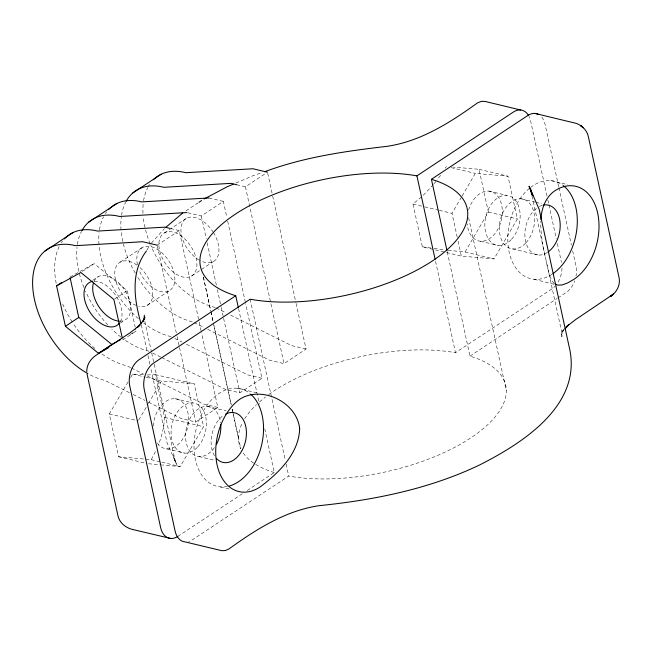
<?xml version="1.0" encoding="UTF-8"?>
<svg xmlns="http://www.w3.org/2000/svg" width="652" height="652" viewBox="0 0 652 652"><rect width="100%" height="100%" fill="white"/><g stroke="black" fill="none" stroke-linecap="round" stroke-linejoin="round"><path stroke-width="0.49" stroke-dasharray="3.26 2.44" d="M147.279 374.973L155.217 374.574L164.54 417.402L163.57 427.451L160.987 438.022L158.232 445.234M564.738 327.997L561.323 334.941L562.35 330.45L561.877 336.872L561.396 330.613L532.04 196.024M128.069 381.901L109.3 413.93L118.591 456.75L151.24 459.684L155.918 450.646M146.953 250.05L150.09 244.59M563.874 329.48L562.586 331.713L563.874 330.254M457.223 237.222L451.991 213.351L461.616 196.855M462.121 195.983L475.292 173.399L507.965 176.203L517.338 218.966L494.037 258.917L461.363 256.114L434.061 249.602M448.12 250.246L465.047 252.014L488.397 212.063L479.024 169.3L453.327 167.099M130.604 377.573L132.633 374.109L145.404 374.892M138.746 419.969L147.89 404.362M148.403 403.498L161.606 380.955L194.255 383.881L203.546 426.701L180.18 466.587L162.372 464.982M440.54 175.388L437.019 180.058M445.34 168.118L446.408 166.505M433.327 184.638L422.561 196.024M433.939 183.88L436.4 180.824M151.386 243.106L164.483 228.493M433.091 249.374L422.366 246.815L412.952 204.043L421.82 196.643M82.511 271.371L94.198 263.636L127.254 290.686L135.208 327.165M186.007 210.849L198.29 202.715M92.747 280.327L98.281 276.668M120.343 262.071L142.397 247.475M164.459 232.878L186.521 218.281M157.197 245.193L179.251 230.596L198.966 321.004M187.809 212.78L201.313 215.999L223.367 201.403L226.839 217.303M236.749 184.736L245.429 186.806L265.788 173.334M114.728 298.966L127.254 290.686M120.392 323.09L125.143 319.945M147.197 305.356L169.259 290.759M191.313 276.163A25.485 15.346 56.5 0 0 182.837 237.263A25.485 15.346 56.5 0 0 159.512 250.14A25.485 15.346 56.5 0 0 191.313 276.163L200.653 269.985M201.501 269.423L213.375 261.566M122.706 339.945L136.064 331.11L135.42 328.152M148.558 402.219L181.28 418.576L195.747 422.023L217.809 407.427L201.566 332.919M161.778 357.581L225.396 389.383L239.871 392.838L261.925 378.241L245.682 303.734M207.711 329.301L269.512 360.189L283.987 363.645L306.041 349.048L296.081 303.351M177.833 536.4L242.992 493.287M247.222 490.491L274.296 472.57L264.769 428.861M268.803 394.533A136.472 58.965 -12.3 0 1 455.479 352.691L551.942 288.869A20.065 13.472 -76.6 0 0 555.268 285.975M447.239 251.811L469.986 356.122A136.472 58.965 -12.3 0 1 470.777 437.883A136.472 58.965 -12.3 0 1 288.73 476.05L192.307 539.848A20.065 13.472 -76.6 0 1 188.713 541.535M469.986 356.122L557.11 298.477M557.957 297.915L566.417 292.316A20.065 13.472 -76.6 0 0 574.73 280.89M69.96 277.018L94.198 263.636M130.009 334.452L136.064 331.11M235.967 183.025L253.212 175.641L261.697 172.739M148.517 463.743L161.378 464.9M434.077 248.477L445.275 249.92M422.366 246.815L431.143 248.062M237.124 388.233L256.888 392.789M132.633 374.109L145.184 377.076M146.154 377.304L161.606 380.955M465.047 252.014L494.037 258.917M550.899 180.628L567.672 184.63M479.024 169.3L507.965 176.203M451.217 167.654L475.292 173.399M488.91 191.093L506.743 195.347M521.209 198.803L534.982 202.087M535.968 202.324L541.869 203.726M488.397 212.063L517.338 218.966M412.952 204.043L423.694 206.602M424.664 206.839L438.331 210.099M439.309 210.327L451.991 213.351M480.426 241.224L498.25 245.478M512.725 248.925L538.299 255.03M208.901 197.955L223.367 201.403M170.571 228.526L179.251 230.596M306.041 349.048L291.574 345.601L229.773 314.704M261.925 378.241L247.458 374.786L185.649 343.897M155.217 374.574L194.255 383.881M217.809 407.427L203.342 403.979L146.985 375.813M175.135 398.706L192.968 402.96M207.434 406.408L226.13 410.866M164.54 417.402L203.546 426.701M109.3 413.93L138.24 420.833M166.651 448.829L184.483 453.083M198.95 456.539L214.687 460.288M151.24 459.684L160.889 461.983M161.851 462.211L180.18 466.587M118.591 456.75L146.561 463.425M220.417 486.905L230.286 489.261M534.192 279.3L555.659 284.631M216.138 307.891L226.138 312.887M194.076 322.487L204.076 327.483M174.744 338.445L182.014 342.08M152.69 353.042L160.865 357.133M130.628 367.638L126.993 365.821A76.463 46.047 56.5 0 1 101.899 353.938M131.533 368.087L143.35 373.995M129.471 392.683L104.931 380.418A76.463 46.047 56.5 0 1 88.713 374.118M133.106 394.501L144.923 400.401M554.29 283.612C548.682 277.442 548.096 268.616 546.05 260.865M458.095 241.199L461.363 256.114M558.666 186.651L545.072 124.328A20.065 13.472 -76.6 0 0 541.356 116.667M558.878 187.646L571.388 245.022M572.684 250.955L575.92 265.796A20.065 13.472 -76.6 0 1 576.058 275.82M546.995 196.065L530.606 120.881A20.065 13.472 -76.6 0 0 529.147 116.602M547.859 200.017L548.723 203.978M548.935 204.964L556.27 238.599M557.354 243.546L561.445 262.348M468.617 217.76L506.302 390.621M435.552 261.297L455.479 352.691M267.703 173.204L272.471 195.062M272.691 196.056L295.861 302.357M245.429 186.806L283.987 363.645M250.172 299.211L285.266 460.149M286.13 464.126L288.73 476.05M227.703 221.272L245.462 302.74M238.559 308.657L259.349 404.028M201.313 215.999L206.293 238.852M207.157 242.821L216.472 285.543M217.344 289.512L221.02 306.407M221.24 307.402L223.408 317.337M223.62 318.323L239.871 392.838M203.351 276.937L210.718 310.719M210.938 311.713L213.098 321.64M213.97 325.617L231.297 405.096M232.161 409.065L240.824 448.804A136.472 58.965 -12.3 0 1 242.674 422.251M203.367 277.124L210.726 310.906M210.946 311.892L213.114 321.827M213.326 322.822L231.305 405.283M232.169 409.252L232.609 411.241M232.821 412.235L238.453 438.062M199.178 321.99L201.346 331.925M157.409 246.187L176.904 335.593M177.124 336.587L179.284 346.522M179.504 347.516L195.747 422.023M144.809 321.395L151.492 352.064M151.712 353.05L175.649 462.863L173.13 455.544L177.165 465.756L167.018 442.643L150.84 368.453M141.345 324.924L147.173 351.632M148.037 355.593L149.976 364.492M545.072 256.334C542.651 244.859 540.614 233.229 540.744 221.46M530.557 187.434A50.171 33.676 -76.6 0 1 562.432 184.964M552.187 274.174A50.171 33.676 -76.6 0 1 509.636 254.141A50.171 33.676 -76.6 0 1 529.783 188.053M547.444 252.422A25.485 17.107 -76.6 0 1 525.577 241.191A25.485 17.107 -76.6 0 1 537.647 207.507M539.448 206.456A25.485 17.107 -76.6 0 1 542.211 205.364M227.426 486.49A50.171 33.676 -76.6 0 1 196.122 429.326A50.171 33.676 -76.6 0 1 250.132 393.71M214.5 455.797A25.485 17.107 -76.6 0 1 223.88 415.112M214.467 447.565A25.485 17.107 -76.6 0 1 187.849 447.655A25.485 17.107 -76.6 0 1 197.246 409.758A25.485 17.107 -76.6 0 1 220.604 422.83M274.296 472.57A136.472 58.965 -12.3 0 1 254.565 463.702M253.726 463.14A136.472 58.965 -12.3 0 1 241.672 450.483M244.647 418.812A136.472 58.965 -12.3 0 1 256.546 404.615M259.52 401.909A136.472 58.965 -12.3 0 1 265.535 396.97M94.393 281.183A25.485 15.346 56.5 0 1 116.121 296.065A25.485 15.346 56.5 0 1 120.375 321.607M93.961 281.566A25.485 15.346 56.5 0 1 124.817 290.303A25.485 15.346 56.5 0 1 119.422 321.175M94.98 348.502A76.463 46.047 56.5 0 1 72.682 322.773M72.152 321.949A76.463 46.047 56.5 0 1 61.924 302.218M56.194 283.294A76.463 46.047 56.5 0 1 59.495 245.934M61.337 242.797A76.463 46.047 56.5 0 1 62.494 241.167M140.074 267.622A25.485 15.346 56.5 0 1 152.772 294.517A25.485 15.346 56.5 0 1 138.664 306.171M136.227 305.405A25.485 15.346 56.5 0 1 114.793 272.34A25.485 15.346 56.5 0 1 138.721 266.456M137.45 264.736A25.485 15.346 56.5 0 1 159.153 250.612A25.485 15.346 56.5 0 1 171.394 289.138A25.485 15.346 56.5 0 1 139.349 270.694M171.109 336.628A76.463 46.047 56.5 0 1 143.684 323.025M138.338 318.649A76.463 46.047 56.5 0 1 99.071 245.47M98.99 244.5A76.463 46.047 56.5 0 1 99.096 232.707M99.463 229.854A76.463 46.047 56.5 0 1 103.611 216.741M105.453 213.603A76.463 46.047 56.5 0 1 106.61 211.973M149.055 351.224A76.463 46.047 56.5 0 1 123.179 338.779M120.856 337.027A76.463 46.047 56.5 0 1 111.826 329.121M107.849 325.038A76.463 46.047 56.5 0 1 85.469 291.118M83.978 287.622A76.463 46.047 56.5 0 1 77.034 247.304M77.409 244.451A76.463 46.047 56.5 0 1 81.549 231.338M213.416 232.495A25.485 15.346 56.5 0 1 217.507 257.075A25.485 15.346 56.5 0 1 199.919 260.482M199.096 260.026A25.485 15.346 56.5 0 1 182.405 222.731A25.485 15.346 56.5 0 1 212.902 231.696M215.225 307.434A76.463 46.047 56.5 0 1 150.881 245.584M150.156 243.832A76.463 46.047 56.5 0 1 143.277 217.263M142.984 213.375A76.463 46.047 56.5 0 1 143.318 202.552M143.587 200.661A76.463 46.047 56.5 0 1 147.727 187.548M148.167 186.741A76.463 46.047 56.5 0 1 149.569 184.418M192.258 321.819A76.463 46.047 56.5 0 1 137.808 277.336M135.29 273.139A76.463 46.047 56.5 0 1 121.125 230.881M121.044 229.903A76.463 46.047 56.5 0 1 121.264 217.149M121.525 215.258A76.463 46.047 56.5 0 1 125.673 202.144M561.991 268.07A20.065 13.472 -76.6 0 1 557.044 283.742M153.31 426.017A25.485 17.107 -76.6 0 1 177.132 399.057A25.485 17.107 -76.6 0 1 185.176 434.607A25.485 17.107 -76.6 0 1 157.091 442.732M468.617 210.017A25.485 17.107 -76.6 0 1 496.914 195.209A25.485 17.107 -76.6 0 1 492.627 236.138A25.485 17.107 -76.6 0 1 467.158 223.913M526.091 242.65A25.485 17.107 -76.6 0 0 525.504 200.042A25.485 17.107 -76.6 0 0 499.31 228.893A25.485 17.107 -76.6 0 0 526.091 242.65M511.616 239.202A25.485 17.107 -76.6 0 0 511.029 196.594A25.485 17.107 -76.6 0 0 484.843 225.445A25.485 17.107 -76.6 0 0 511.616 239.202M197.849 446.807A25.485 17.107 -76.6 0 0 197.263 404.199A25.485 17.107 -76.6 0 0 171.069 433.05A25.485 17.107 -76.6 0 0 197.849 446.807"/><path stroke-width="0.98" d="M86.789 371.705C86.545 365.079 90.506 358.991 95.877 355.381L130.424 332.544L140.033 325.112L137.156 327.589L143.619 320.295L142.764 321.778M143.994 319.724L144.328 315.136M540.94 219.618C541.38 208.721 545.447 197.442 554.616 190.93A50.171 33.676 -76.6 0 1 597.656 213.041A50.171 33.676 -76.6 0 1 573.89 279.349L567.558 282.984L562.032 284.965L557.615 285.111L555.121 283.987M144.263 319.765L144.874 317.068L142.747 321.403M146.455 250.93C130.204 272.267 134.173 300.018 141.134 323.93M613.581 293.987L610.565 296.35C616.596 292.479 620.541 285.054 619.123 277.866L588.283 136.398C587.387 131.891 584.363 128.069 580.598 125.567L583.279 127.743L580.272 125.298L576.588 123.464L535.056 113.432M565.17 328.795L569.049 324.411L566.172 326.897L575.781 319.464L613.353 294.174M610.329 296.627L613.051 294.28M165.958 227.222L182.731 213.017M44.409 251.468L72.861 232.65M88.533 222.275L116.977 203.457M132.649 193.09L161.093 174.263M108.851 347.589L98.468 353.327L65.412 326.285L56.594 285.861L61.606 282.544M199.113 202.177L201.566 200.547M65.412 326.285L78.77 317.442L70.171 278.005M98.468 353.327L111.826 344.484L120.481 339.708M528.658 115.665A20.065 13.472 -76.6 0 0 513.385 112.038L416.921 175.861A136.472 58.965 -12.3 0 0 235.429 214.117A136.472 58.965 -12.3 0 0 235.739 295.739L139.275 359.562A20.065 13.472 -76.6 0 0 129.772 386.09L160.62 527.558A20.065 13.472 -76.6 0 0 177.833 536.4M532.708 195.535L529.033 186.252L539.188 209.357L570.035 350.825C580.435 406.661 521.429 443.825 479.31 465.104C429.073 489.057 374.052 500.092 319.007 505.683C285.185 510.769 256.008 529.465 228.795 549.066L225.462 550.524L221.827 550.696L185.111 541.902A20.065 13.472 -76.6 0 1 175.086 531.005L144.247 389.537A20.065 13.472 -76.6 0 1 153.75 363.017L250.172 299.211A136.472 58.965 -12.3 0 0 432.219 261.053A136.472 58.965 -12.3 0 0 431.428 179.284L527.859 115.485A20.065 13.472 -76.6 0 1 538.43 114.41M56.594 285.861L80.84 272.479L113.888 299.521L122.274 337.972M204.084 198.999L226.896 186.904L233.245 184.19M264.533 171.769C303.897 157.067 345.666 151.15 387.198 146.317C421.021 141.239 450.198 122.543 477.411 102.934L481.502 101.329L485.137 101.443L520.581 109.984M208.901 197.955L141.728 201.892A76.463 46.047 56.5 0 0 108.509 209.708M186.839 212.552L119.675 216.48A76.463 46.047 56.5 0 0 81.989 230.523M170.637 538.446L133.44 529.668C126.26 528.25 119.414 523.059 117.922 515.61L87.075 374.142M267.491 172.218L253.017 168.762L185.853 172.698A76.463 46.047 56.5 0 0 153.301 179.813M236.749 184.736L230.963 183.359L163.791 187.295A76.463 46.047 56.5 0 0 126.105 201.329M169.61 228.298L164.785 227.149L97.613 231.077A76.463 46.047 56.5 0 0 64.393 238.901M157.197 245.193L142.723 241.737L75.559 245.674A76.463 46.047 56.5 0 0 32.934 289.741A76.463 46.047 56.5 0 0 87.849 373.637M78.77 317.442L111.826 344.484M532.765 195.551L530.549 189.145L531.828 195.038M431.428 179.284L447.027 250.816M416.921 175.861L435.12 259.309M235.739 295.739L238.339 307.662M563.181 185.518A50.171 33.676 -76.6 0 1 576.841 229.113A50.171 33.676 -76.6 0 1 552.969 273.636M543.124 205.135A25.485 17.107 -76.6 0 1 560.019 221.867A25.485 17.107 -76.6 0 1 548.177 251.917M250.849 394.321A50.171 33.676 -76.6 0 1 261.615 445.047A50.171 33.676 -76.6 0 1 229.439 485.993M225.673 414.069A25.485 17.107 -76.6 0 1 245.674 440.385A25.485 17.107 -76.6 0 1 216.529 458.527M220.775 424.623A25.485 17.107 -76.6 0 1 216.366 444.517M119.471 323.042A25.485 15.346 56.5 0 1 89.903 312.055A25.485 15.346 56.5 0 1 92.682 281.346M119.422 321.175A25.485 15.346 56.5 0 1 99.34 307.418A25.485 15.346 56.5 0 1 93.35 283.286M299.675 428.723C298.787 453.613 278.852 472.887 260.115 486.954A50.171 33.676 -76.6 0 1 217.075 464.852A50.171 33.676 -76.6 0 1 240.841 398.543C263.343 385.634 297.067 402.887 299.675 428.723"/></g></svg>
